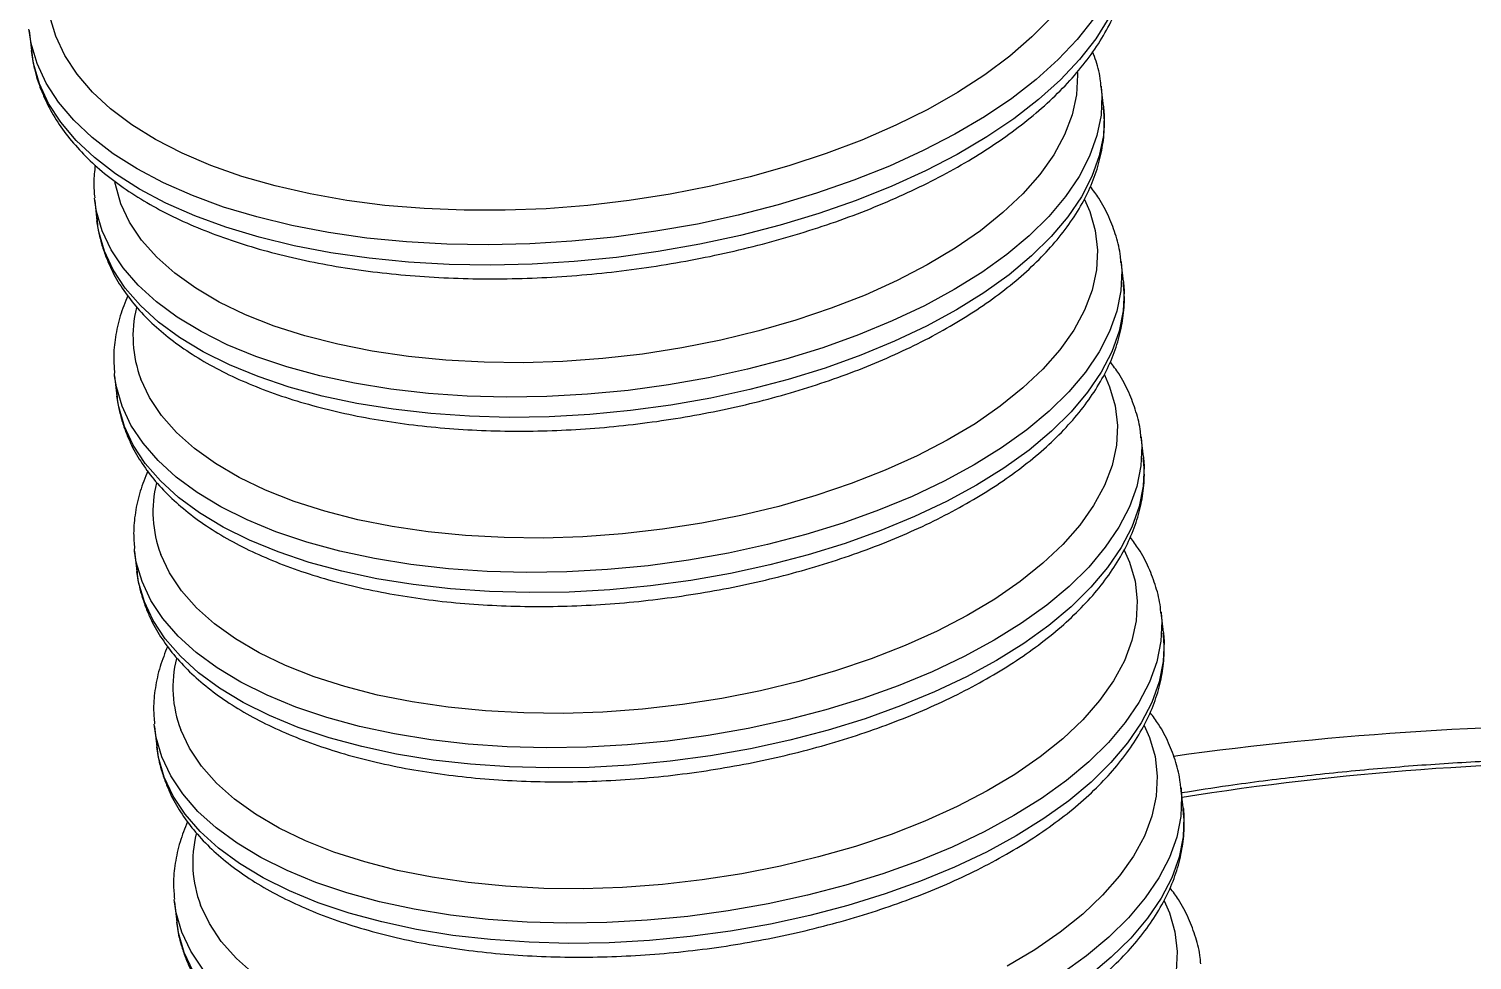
# Model space of a CAD drawing. Header units: millimetres. Extents: x 0 to 6631, y 0 to 4689.
# Drawn here: x 4373.9 to 4530.2, y 3684.1 to 3785 of the extents above; entities that cross this region are included whole.
import ezdxf

# ---------------------------------------------------------------- set-up
doc = ezdxf.new("R2010")
doc.units = ezdxf.units.MM
doc.header["$LTSCALE"] = 13
doc.layers.add('几何体', color=7, linetype='Continuous')

msp = doc.modelspace()

# ---------------------------------------------------------------- linework, layer by layer
at = {"layer": '几何体'}
for p, q in [((4373.9, 3784.83), (4373.88, 3784.98)), ((4373.9, 3784.83), (4374.15, 3782.64)), ((4490.29, 3776.61), (4490.04, 3778.8)), ((4490.04, 3778.8), (4490.05, 3778.71)), ((4490.29, 3776.61), (4490.3, 3776.52)), ((4381.01, 3766.4), (4380.99, 3766.65)), ((4381.01, 3766.4), (4381.26, 3764.21)), ((4492.45, 3757.62), (4492.2, 3759.81)), ((4492.2, 3759.81), (4492.21, 3759.72)), ((4492.45, 3757.62), (4492.46, 3757.53)), ((4383.17, 3747.41), (4383.15, 3747.66)), ((4383.17, 3747.41), (4383.42, 3745.22)), ((4494.61, 3738.63), (4494.36, 3740.82)), ((4494.36, 3740.82), (4494.37, 3740.73)), ((4494.61, 3738.63), (4494.62, 3738.54)), ((4385.33, 3728.42), (4385.31, 3728.67)), ((4385.33, 3728.42), (4385.58, 3726.23)), ((4496.77, 3719.63), (4496.52, 3721.82)), ((4496.52, 3721.82), (4496.53, 3721.74)), ((4496.77, 3719.63), (4496.78, 3719.55)), ((4387.49, 3709.43), (4387.47, 3709.68)), ((4387.49, 3709.43), (4387.74, 3707.24)), ((4498.93, 3700.64), (4498.68, 3702.83)), ((4498.68, 3702.83), (4498.69, 3702.75)), ((4498.93, 3700.64), (4498.94, 3700.56)), ((4389.65, 3690.43), (4389.63, 3690.68)), ((4389.65, 3690.43), (4389.9, 3688.24))]:
    msp.add_line(p, q, dxfattribs=at)
at = {"layer": '几何体', "flags": 128}
for points in [[(4376.81, 3784.19), (4376.17, 3786.34), (4375.89, 3788.54), (4375.96, 3790.78), (4376.39, 3793.03), (4377.16, 3795.29), (4378.28, 3797.55), (4379.73, 3799.78), (4381.51, 3801.98), (4383.62, 3804.13), (4386.02, 3806.22), (4388.72, 3808.23), (4391.69, 3810.16), (4394.92, 3811.99), (4398.38, 3813.7), (4402.05, 3815.3), (4405.92, 3816.77), (4409.95, 3818.09), (4413.14, 3819.01)], [(4489.2, 3786.1), (4487.45, 3783.86), (4485.38, 3781.67), (4483, 3779.53), (4480.34, 3777.46), (4477.4, 3775.48), (4474.2, 3773.59), (4470.76, 3771.81), (4467.1, 3770.14), (4463.24, 3768.6), (4459.21, 3767.19), (4455.03, 3765.93), (4450.71, 3764.82), (4446.3, 3763.86), (4441.81, 3763.07), (4437.28, 3762.44), (4432.71, 3761.99), (4428.16, 3761.71), (4423.63, 3761.6), (4419.16, 3761.68), (4414.77, 3761.92), (4410.5, 3762.34), (4406.35, 3762.93), (4402.37, 3763.7), (4398.57, 3764.62), (4394.97, 3765.7), (4391.6, 3766.94), (4388.47, 3768.32), (4385.61, 3769.83), (4383.02, 3771.47), (4380.73, 3773.24), (4378.75, 3775.11), (4377.09, 3777.07), (4375.77, 3779.12), (4374.77, 3781.25)], [(4490.87, 3786.18), (4489.45, 3783.91), (4487.7, 3781.67), (4485.63, 3779.48), (4483.25, 3777.34), (4480.59, 3775.27), (4477.65, 3773.29), (4474.45, 3771.4), (4471.01, 3769.62), (4467.35, 3767.95), (4463.49, 3766.41), (4459.46, 3765), (4455.27, 3763.74), (4450.96, 3762.63), (4446.55, 3761.67), (4442.06, 3760.88), (4437.52, 3760.25), (4432.96, 3759.8), (4428.41, 3759.52), (4423.88, 3759.41), (4419.41, 3759.48), (4415.02, 3759.73), (4410.75, 3760.15), (4406.6, 3760.74), (4402.62, 3761.5), (4398.82, 3762.43), (4395.22, 3763.51), (4391.85, 3764.75), (4388.72, 3766.12), (4385.85, 3767.64), (4383.27, 3769.28), (4380.98, 3771.05), (4379, 3772.91), (4377.34, 3774.88), (4376.01, 3776.93), (4375.02, 3779.06)], [(4484.64, 3786.28), (4482.54, 3784.13), (4480.14, 3782.04), (4477.44, 3780.02), (4474.47, 3778.1), (4471.24, 3776.27), (4467.78, 3774.55), (4464.11, 3772.95), (4460.24, 3771.49), (4456.21, 3770.16), (4452.03, 3768.98), (4447.74, 3767.96), (4443.35, 3767.09), (4438.91, 3766.4), (4434.42, 3765.87), (4429.93, 3765.52), (4425.46, 3765.35), (4421.04, 3765.35), (4416.69, 3765.53), (4412.44, 3765.88), (4408.32, 3766.42), (4404.35, 3767.12), (4400.55, 3767.98), (4396.96, 3769.01), (4393.59, 3770.2), (4390.47, 3771.53), (4387.6, 3773), (4385.02, 3774.6), (4382.74, 3776.32), (4380.76, 3778.15), (4379.11, 3780.08), (4377.79, 3782.1), (4376.81, 3784.19), (4376.81, 3784.19)], [(4374.77, 3781.25), (4374.13, 3783.43), (4373.9, 3784.83)], [(4375.02, 3779.06), (4374.38, 3781.24), (4374.15, 3782.64)], [(4487.46, 3780.26), (4487.47, 3780.02), (4487.36, 3777.87), (4486.89, 3775.7), (4486.07, 3773.53), (4484.9, 3771.37), (4483.39, 3769.23), (4481.56, 3767.13), (4479.4, 3765.09), (4476.95, 3763.12), (4474.21, 3761.23), (4471.2, 3759.43), (4467.95, 3757.74), (4464.47, 3756.17), (4460.8, 3754.73), (4456.95, 3753.43), (4452.95, 3752.28), (4448.83, 3751.28), (4444.62, 3750.45), (4440.35, 3749.78), (4436.04, 3749.29), (4431.72, 3748.97), (4427.43, 3748.84), (4423.19, 3748.88), (4419.03, 3749.1), (4414.99, 3749.5), (4411.08, 3750.08), (4407.34, 3750.83), (4403.79, 3751.74), (4400.45, 3752.81), (4397.35, 3754.03), (4394.51, 3755.4), (4391.95, 3756.91), (4389.68, 3758.54), (4387.73, 3760.28), (4386.09, 3762.12), (4384.8, 3764.05), (4383.85, 3766.06)], [(4490.05, 3778.71), (4490.12, 3777.82), (4490.02, 3775.64), (4489.58, 3773.43), (4488.78, 3771.21), (4487.64, 3769.01), (4486.16, 3766.83), (4484.36, 3764.68), (4482.23, 3762.59), (4479.81, 3760.56), (4477.09, 3758.61), (4474.11, 3756.75), (4470.88, 3755), (4467.41, 3753.36), (4463.74, 3751.84), (4459.89, 3750.46), (4455.88, 3749.22), (4451.74, 3748.13), (4447.49, 3747.2), (4443.16, 3746.44), (4438.79, 3745.84), (4434.39, 3745.42), (4430, 3745.18), (4425.65, 3745.11), (4421.36, 3745.22), (4417.16, 3745.51), (4413.09, 3745.98), (4409.15, 3746.62), (4405.39, 3747.42), (4401.83, 3748.39), (4398.48, 3749.52), (4395.37, 3750.79), (4392.53, 3752.21), (4389.96, 3753.76), (4387.69, 3755.43), (4385.72, 3757.22), (4384.09, 3759.1), (4382.78, 3761.07), (4381.82, 3763.12)], [(4490.3, 3776.52), (4490.36, 3775.63), (4490.27, 3773.44), (4489.83, 3771.24), (4489.03, 3769.02), (4487.89, 3766.82), (4486.41, 3764.64), (4484.61, 3762.49), (4482.48, 3760.4), (4480.06, 3758.37), (4477.34, 3756.42), (4474.36, 3754.56), (4471.12, 3752.81), (4467.66, 3751.16), (4463.99, 3749.65), (4460.14, 3748.26), (4456.13, 3747.03), (4451.99, 3745.94), (4447.74, 3745.01), (4443.41, 3744.25), (4439.04, 3743.65), (4434.64, 3743.23), (4430.25, 3742.99), (4425.9, 3742.92), (4421.61, 3743.03), (4417.41, 3743.32), (4413.34, 3743.79), (4409.4, 3744.43), (4405.64, 3745.23), (4402.08, 3746.2), (4398.73, 3747.33), (4395.62, 3748.6), (4392.78, 3750.02), (4390.21, 3751.57), (4387.94, 3753.24), (4385.97, 3755.03), (4384.33, 3756.91), (4383.03, 3758.88), (4382.07, 3760.93)], [(4383.85, 3766.06), (4383.25, 3768.13), (4383.21, 3768.35)], [(4381.82, 3763.12), (4381.2, 3765.22), (4381.01, 3766.4)], [(4488.22, 3766.52), (4488.79, 3765.22), (4489.39, 3763.15), (4489.63, 3761.03), (4489.52, 3758.88), (4489.05, 3756.71), (4488.23, 3754.54), (4487.06, 3752.37), (4485.55, 3750.24), (4483.72, 3748.14), (4481.56, 3746.1), (4479.11, 3744.12), (4476.37, 3742.23), (4473.36, 3740.44), (4470.11, 3738.75), (4466.63, 3737.18), (4462.96, 3735.74), (4459.11, 3734.44), (4455.11, 3733.28), (4450.99, 3732.29), (4446.78, 3731.45), (4442.51, 3730.79), (4438.2, 3730.3), (4433.88, 3729.98), (4429.59, 3729.85), (4425.35, 3729.89), (4421.19, 3730.11), (4417.15, 3730.51), (4413.24, 3731.09), (4409.5, 3731.83), (4405.94, 3732.75), (4402.61, 3733.82), (4399.51, 3735.04), (4396.67, 3736.41), (4394.11, 3737.92), (4391.84, 3739.54), (4389.88, 3741.29), (4388.25, 3743.13), (4386.96, 3745.06), (4386.01, 3747.07), (4386.01, 3747.07)], [(4382.07, 3760.93), (4381.45, 3763.03), (4381.26, 3764.21)], [(4492.21, 3759.72), (4492.27, 3758.83), (4492.18, 3756.64), (4491.74, 3754.43), (4490.94, 3752.22), (4489.8, 3750.02), (4488.32, 3747.83), (4486.52, 3745.69), (4484.39, 3743.6), (4481.97, 3741.57), (4479.25, 3739.62), (4476.27, 3737.76), (4473.03, 3736.01), (4469.57, 3734.36), (4465.9, 3732.85), (4462.05, 3731.46), (4458.04, 3730.22), (4453.9, 3729.14), (4449.65, 3728.21), (4445.32, 3727.45), (4440.95, 3726.85), (4436.55, 3726.43), (4432.16, 3726.19), (4427.81, 3726.12), (4423.52, 3726.23), (4419.32, 3726.52), (4415.25, 3726.99), (4411.31, 3727.62), (4407.55, 3728.43), (4403.99, 3729.4), (4400.64, 3730.53), (4397.53, 3731.8), (4394.69, 3733.22), (4392.12, 3734.77), (4389.85, 3736.44), (4387.88, 3738.23), (4386.25, 3740.11), (4384.94, 3742.08), (4383.98, 3744.13)], [(4492.46, 3757.53), (4492.52, 3756.64), (4492.43, 3754.45), (4491.99, 3752.24), (4491.19, 3750.03), (4490.05, 3747.82), (4488.57, 3745.64), (4486.77, 3743.5), (4484.64, 3741.41), (4482.22, 3739.38), (4479.5, 3737.43), (4476.52, 3735.57), (4473.28, 3733.81), (4469.82, 3732.17), (4466.15, 3730.66), (4462.3, 3729.27), (4458.29, 3728.03), (4454.15, 3726.95), (4449.9, 3726.02), (4445.57, 3725.25), (4441.2, 3724.66), (4436.8, 3724.24), (4432.41, 3724), (4428.06, 3723.93), (4423.77, 3724.04), (4419.57, 3724.33), (4415.5, 3724.8), (4411.56, 3725.43), (4407.8, 3726.24), (4404.24, 3727.21), (4400.89, 3728.34), (4397.78, 3729.61), (4394.94, 3731.03), (4392.37, 3732.58), (4390.1, 3734.25), (4388.13, 3736.03), (4386.49, 3737.92), (4385.19, 3739.89), (4384.23, 3741.93)], [(4383.98, 3744.13), (4383.36, 3746.23), (4383.17, 3747.41)], [(4490.38, 3747.53), (4490.95, 3746.23), (4491.55, 3744.16), (4491.79, 3742.04), (4491.68, 3739.89), (4491.21, 3737.72), (4490.39, 3735.54), (4489.22, 3733.38), (4487.71, 3731.24), (4485.88, 3729.15), (4483.72, 3727.11), (4481.27, 3725.13), (4478.53, 3723.24), (4475.52, 3721.45), (4472.27, 3719.76), (4468.79, 3718.19), (4465.12, 3716.75), (4461.27, 3715.45), (4457.27, 3714.29), (4453.15, 3713.3), (4448.94, 3712.46), (4444.67, 3711.8), (4440.35, 3711.31), (4436.04, 3710.99), (4431.75, 3710.85), (4427.51, 3710.9), (4423.35, 3711.12), (4419.31, 3711.52), (4415.4, 3712.09), (4411.66, 3712.84), (4408.1, 3713.75), (4404.77, 3714.83), (4401.67, 3716.05), (4398.83, 3717.42), (4396.27, 3718.92), (4394, 3720.55), (4392.04, 3722.29), (4390.41, 3724.14), (4389.12, 3726.07), (4388.17, 3728.08), (4388.17, 3728.08)], [(4384.23, 3741.93), (4383.61, 3744.04), (4383.42, 3745.22)], [(4494.37, 3740.73), (4494.43, 3739.84), (4494.34, 3737.65), (4493.9, 3735.44), (4493.1, 3733.23), (4491.96, 3731.02), (4490.48, 3728.84), (4488.68, 3726.7), (4486.55, 3724.61), (4484.13, 3722.58), (4481.41, 3720.63), (4478.43, 3718.77), (4475.19, 3717.01), (4471.73, 3715.37), (4468.06, 3713.85), (4464.21, 3712.47), (4460.2, 3711.23), (4456.06, 3710.15), (4451.81, 3709.22), (4447.48, 3708.45), (4443.11, 3707.86), (4438.71, 3707.44), (4434.32, 3707.19), (4429.97, 3707.13), (4425.68, 3707.24), (4421.48, 3707.53), (4417.41, 3707.99), (4413.47, 3708.63), (4409.71, 3709.44), (4406.15, 3710.41), (4402.8, 3711.53), (4399.69, 3712.81), (4396.85, 3714.23), (4394.28, 3715.78), (4392.01, 3717.45), (4390.04, 3719.23), (4388.4, 3721.12), (4387.1, 3723.09), (4386.14, 3725.13)], [(4494.62, 3738.54), (4494.68, 3737.65), (4494.59, 3735.46), (4494.15, 3733.25), (4493.35, 3731.04), (4492.21, 3728.83), (4490.73, 3726.65), (4488.93, 3724.51), (4486.8, 3722.41), (4484.37, 3720.39), (4481.66, 3718.44), (4478.68, 3716.58), (4475.44, 3714.82), (4471.98, 3713.18), (4468.31, 3711.66), (4464.46, 3710.28), (4460.45, 3709.04), (4456.3, 3707.95), (4452.06, 3707.03), (4447.73, 3706.26), (4443.36, 3705.67), (4438.96, 3705.25), (4434.57, 3705), (4430.22, 3704.94), (4425.93, 3705.05), (4421.73, 3705.34), (4417.66, 3705.8), (4413.72, 3706.44), (4409.96, 3707.25), (4406.4, 3708.22), (4403.05, 3709.34), (4399.94, 3710.62), (4397.09, 3712.04), (4394.53, 3713.59), (4392.25, 3715.26), (4390.29, 3717.04), (4388.65, 3718.93), (4387.35, 3720.9), (4386.39, 3722.94)], [(4386.14, 3725.13), (4385.52, 3727.24), (4385.33, 3728.42)], [(4492.54, 3728.53), (4493.11, 3727.23), (4493.71, 3725.16), (4493.95, 3723.05), (4493.84, 3720.89), (4493.37, 3718.73), (4492.55, 3716.55), (4491.38, 3714.39), (4489.87, 3712.25), (4488.04, 3710.16), (4485.88, 3708.11), (4483.43, 3706.14), (4480.69, 3704.25), (4477.68, 3702.45), (4474.43, 3700.76), (4470.95, 3699.19), (4467.28, 3697.75), (4463.43, 3696.45), (4459.43, 3695.3), (4455.31, 3694.3), (4451.1, 3693.47), (4446.83, 3692.81), (4442.51, 3692.31), (4438.2, 3692), (4433.91, 3691.86), (4429.67, 3691.9), (4425.51, 3692.13), (4421.47, 3692.53), (4417.56, 3693.1), (4413.82, 3693.85), (4410.26, 3694.76), (4406.93, 3695.83), (4403.83, 3697.06), (4400.99, 3698.43), (4398.43, 3699.93), (4396.16, 3701.56), (4394.2, 3703.3), (4392.57, 3705.14), (4391.28, 3707.08), (4390.33, 3709.08), (4390.33, 3709.08)], [(4386.39, 3722.94), (4385.77, 3725.05), (4385.58, 3726.23)], [(4496.53, 3721.74), (4496.59, 3720.85), (4496.5, 3718.66), (4496.06, 3716.45), (4495.26, 3714.24), (4494.12, 3712.03), (4492.64, 3709.85), (4490.84, 3707.71), (4488.71, 3705.61), (4486.29, 3703.59), (4483.57, 3701.64), (4480.59, 3699.78), (4477.35, 3698.02), (4473.89, 3696.38), (4470.22, 3694.86), (4466.37, 3693.48), (4462.36, 3692.24), (4458.22, 3691.15), (4453.97, 3690.22), (4449.64, 3689.46), (4445.27, 3688.87), (4440.87, 3688.45), (4436.48, 3688.2), (4432.13, 3688.14), (4427.84, 3688.25), (4423.64, 3688.54), (4419.57, 3689), (4415.63, 3689.64), (4411.87, 3690.45), (4408.31, 3691.42), (4404.96, 3692.54), (4401.85, 3693.82), (4399.01, 3695.24), (4396.44, 3696.79), (4394.17, 3698.46), (4392.2, 3700.24), (4390.56, 3702.13), (4389.26, 3704.1), (4388.3, 3706.14)], [(4496.78, 3719.55), (4496.84, 3718.66), (4496.75, 3716.47), (4496.31, 3714.26), (4495.51, 3712.05), (4494.37, 3709.84), (4492.89, 3707.66), (4491.09, 3705.52), (4488.96, 3703.42), (4486.53, 3701.39), (4483.82, 3699.45), (4480.84, 3697.59), (4477.6, 3695.83), (4474.14, 3694.19), (4470.47, 3692.67), (4466.62, 3691.29), (4462.61, 3690.05), (4458.46, 3688.96), (4454.22, 3688.03), (4449.89, 3687.27), (4445.52, 3686.68), (4441.12, 3686.26), (4436.73, 3686.01), (4432.38, 3685.94), (4428.09, 3686.06), (4423.89, 3686.35), (4419.81, 3686.81), (4415.88, 3687.45), (4412.12, 3688.26), (4408.56, 3689.22), (4405.21, 3690.35), (4402.1, 3691.63), (4399.25, 3693.05), (4396.69, 3694.6), (4394.41, 3696.27), (4392.45, 3698.05), (4390.81, 3699.93), (4389.51, 3701.9), (4388.54, 3703.95)], [(4388.3, 3706.14), (4387.68, 3708.25), (4387.49, 3709.43)], [(4494.7, 3709.54), (4495.27, 3708.24), (4495.87, 3706.17), (4496.11, 3704.05), (4496, 3701.9), (4495.53, 3699.73), (4494.71, 3697.56), (4493.54, 3695.4), (4492.03, 3693.26), (4490.19, 3691.16), (4488.04, 3689.12), (4485.59, 3687.15), (4482.85, 3685.26), (4479.84, 3683.46)], [(4388.54, 3703.95), (4387.93, 3706.06), (4387.74, 3707.24)], [(4498.69, 3702.75), (4498.75, 3701.86), (4498.66, 3699.67), (4498.22, 3697.46), (4497.42, 3695.24), (4496.28, 3693.04), (4494.8, 3690.86), (4493, 3688.71), (4490.87, 3686.62), (4488.44, 3684.59), (4485.73, 3682.64)], [(4498.94, 3700.56), (4499, 3699.66), (4498.91, 3697.48), (4498.47, 3695.27), (4497.67, 3693.05), (4496.53, 3690.85), (4495.05, 3688.67), (4493.24, 3686.52), (4491.12, 3684.43), (4488.69, 3682.4)], [(4390.46, 3687.15), (4389.84, 3689.26), (4389.65, 3690.43)], [(4398.32, 3682.57), (4396.36, 3684.31), (4394.73, 3686.15), (4393.44, 3688.08), (4392.49, 3690.09), (4392.49, 3690.09)], [(4496.86, 3690.55), (4497.43, 3689.25), (4498.03, 3687.18), (4498.27, 3685.06), (4498.16, 3682.91)], [(4390.7, 3684.96), (4390.09, 3687.07), (4389.9, 3688.24)], [(4392.72, 3683.13), (4391.42, 3685.1), (4390.46, 3687.15)], [(4391.67, 3682.91), (4390.7, 3684.96)]]:
    msp.add_lwpolyline(points, dxfattribs=at)
at = {"layer": '几何体'}
for centre, radius, start, end in [((4398.16, 3751.69), 13, 166.1418, 200.82), ((4400.32, 3732.7), 13, 166.1418, 200.82), ((4402.48, 3713.7), 13, 166.1418, 200.82), ((4547.93, 3344.33), 365.31, 89.4281, 97.875), ((4547.9, 3391.22), 314.39, 89.4938, 98.9849), ((4404.63, 3694.71), 13, 166.1418, 200.82)]:
    msp.add_arc(centre, radius, start, end, dxfattribs=at)
for points, knots in [([(4375.16, 3778.51), (4375.33, 3778.09), (4375.79, 3776.95), (4376.8, 3775.13), (4378.25, 3773.1), (4380.01, 3771.16), (4382.05, 3769.31), (4384.38, 3767.58), (4386.97, 3765.96), (4389.82, 3764.47), (4392.9, 3763.13), (4396.2, 3761.93), (4399.69, 3760.88), (4403.35, 3759.98), (4407.16, 3759.25), (4411.11, 3758.67), (4415.18, 3758.25), (4419.33, 3757.99), (4423.56, 3757.89), (4427.84, 3757.96), (4432.16, 3758.19), (4436.47, 3758.57), (4440.78, 3759.12), (4445.04, 3759.82), (4449.25, 3760.67), (4453.37, 3761.67), (4457.4, 3762.81), (4461.3, 3764.09), (4465.06, 3765.5), (4468.66, 3767.04), (4472.08, 3768.7), (4475.31, 3770.47), (4478.32, 3772.35), (4481.1, 3774.33), (4483.63, 3776.4), (4485.9, 3778.55), (4487.89, 3780.79), (4489.59, 3783.09), (4490.97, 3785.43), (4492.03, 3787.81), (4492.77, 3790.2), (4493.15, 3792.58), (4493.25, 3794.63), (4493.09, 3795.86), (4493.03, 3796.32)], [0, 0, 0, 0, 0.013207, 0.036308, 0.059636, 0.083325, 0.107358, 0.131669, 0.156166, 0.180765, 0.205403, 0.230028, 0.254622, 0.279177, 0.303692, 0.328169, 0.352613, 0.377029, 0.401422, 0.425797, 0.450161, 0.474517, 0.498872, 0.523228, 0.54759, 0.571964, 0.596354, 0.620766, 0.645205, 0.669678, 0.69419, 0.718747, 0.743353, 0.76801, 0.792713, 0.817448, 0.842176, 0.866832, 0.891331, 0.915569, 0.939457, 0.962952, 0.986088, 1, 1, 1, 1]), ([(4374.18, 3782.72), (4374.22, 3782.31), (4374.33, 3781.14), (4374.71, 3779.74), (4375.06, 3778.76), (4375.16, 3778.51)], [0, 0, 0, 0, 0.284758, 0.81682, 1, 1, 1, 1]), ([(4490.02, 3778.7), (4490, 3778.91), (4489.94, 3779.87), (4489.64, 3781.16), (4489.24, 3782.18), (4489.11, 3782.52)], [0, 0, 0, 0, 0.1674041, 0.731151, 1, 1, 1, 1]), ([(4382.2, 3760.38), (4382.36, 3759.98), (4382.81, 3758.87), (4383.8, 3757.12), (4385.22, 3755.18), (4386.94, 3753.32), (4388.95, 3751.57), (4391.24, 3749.92), (4393.8, 3748.4), (4396.6, 3747.01), (4399.63, 3745.77), (4402.87, 3744.68), (4406.29, 3743.73), (4409.88, 3742.95), (4413.6, 3742.32), (4417.45, 3741.86), (4421.4, 3741.55), (4425.44, 3741.41), (4429.52, 3741.43), (4433.64, 3741.61), (4437.78, 3741.96), (4441.9, 3742.46), (4445.99, 3743.12), (4450.02, 3743.92), (4453.97, 3744.88), (4457.82, 3745.98), (4461.54, 3747.22), (4465.12, 3748.59), (4468.54, 3750.09), (4471.78, 3751.7), (4474.81, 3753.43), (4477.63, 3755.26), (4480.21, 3757.2), (4482.54, 3759.23), (4484.61, 3761.34), (4486.38, 3763.52), (4487.85, 3765.77), (4488.99, 3768.05), (4489.81, 3770.36), (4490.28, 3772.66), (4490.45, 3774.71), (4490.32, 3775.98), (4490.27, 3776.51)], [0, 0, 0, 0, 0.01389, 0.038005, 0.062383, 0.087183, 0.112382, 0.137896, 0.163616, 0.189441, 0.215296, 0.241127, 0.266916, 0.292659, 0.318354, 0.344007, 0.369625, 0.395212, 0.420777, 0.446326, 0.471864, 0.4974, 0.522937, 0.548481, 0.574038, 0.599614, 0.625217, 0.650854, 0.676532, 0.702259, 0.728041, 0.753883, 0.779784, 0.805737, 0.831715, 0.857648, 0.883445, 0.908986, 0.93415, 0.958859, 0.983127, 1, 1, 1, 1]), ([(4381.07, 3770.25), (4381, 3769.61), (4380.85, 3768.42), (4380.96, 3767.24), (4381.01, 3766.7)], [0, 0, 0, 0, 0.539831, 1, 1, 1, 1]), ([(4492.18, 3759.7), (4492.16, 3759.92), (4492.1, 3760.88), (4491.68, 3762.54), (4490.9, 3764.64), (4489.96, 3766.44), (4489.18, 3767.5), (4488.87, 3767.92)], [0, 0, 0, 0, 0.074757, 0.326505, 0.578348, 0.832227, 1, 1, 1, 1]), ([(4381.26, 3764.51), (4381.27, 3764.31), (4381.32, 3763.37), (4381.64, 3761.99), (4382.04, 3760.83), (4382.2, 3760.38)], [0, 0, 0, 0, 0.140828, 0.664209, 1, 1, 1, 1]), ([(4384.36, 3741.39), (4384.52, 3740.98), (4384.97, 3739.88), (4385.96, 3738.13), (4387.38, 3736.18), (4389.1, 3734.33), (4391.11, 3732.57), (4393.4, 3730.93), (4395.96, 3729.41), (4398.76, 3728.02), (4401.79, 3726.78), (4405.03, 3725.68), (4408.45, 3724.74), (4412.04, 3723.96), (4415.76, 3723.33), (4419.61, 3722.86), (4423.56, 3722.56), (4427.6, 3722.42), (4431.68, 3722.44), (4435.8, 3722.62), (4439.94, 3722.96), (4444.06, 3723.47), (4448.15, 3724.12), (4452.18, 3724.93), (4456.13, 3725.89), (4459.98, 3726.99), (4463.7, 3728.23), (4467.28, 3729.6), (4470.7, 3731.09), (4473.94, 3732.71), (4476.97, 3734.44), (4479.79, 3736.27), (4482.37, 3738.21), (4484.7, 3740.23), (4486.76, 3742.35), (4488.54, 3744.53), (4490, 3746.77), (4491.15, 3749.06), (4491.97, 3751.36), (4492.44, 3753.66), (4492.61, 3755.72), (4492.48, 3756.99), (4492.43, 3757.51)], [0, 0, 0, 0, 0.0138895, 0.0380054, 0.0623832, 0.0871829, 0.1123819, 0.1378959, 0.1636158, 0.1894414, 0.2152958, 0.2411268, 0.2669164, 0.2926586, 0.3183541, 0.3440075, 0.3696247, 0.3952123, 0.4207772, 0.4463258, 0.4718645, 0.4973995, 0.5229367, 0.5484806, 0.5740376, 0.5996141, 0.6252172, 0.650854, 0.676532, 0.7022587, 0.7280406, 0.7538825, 0.7797843, 0.8057374, 0.8317146, 0.8576478, 0.8834451, 0.9089863, 0.9341497, 0.9588592, 0.9831271, 1, 1, 1, 1]), ([(4384.6, 3756.11), (4384.3, 3755.38), (4383.71, 3753.9), (4383.22, 3751.63), (4383.01, 3749.54), (4383.13, 3748.25), (4383.17, 3747.71)], [0, 0, 0, 0, 0.265686, 0.538545, 0.806465, 1, 1, 1, 1]), ([(4494.34, 3740.71), (4494.32, 3740.93), (4494.26, 3741.89), (4493.84, 3743.54), (4493.06, 3745.65), (4492.12, 3747.45), (4491.34, 3748.5), (4491.03, 3748.92)], [0, 0, 0, 0, 0.0747566, 0.3265054, 0.5783478, 0.8322269, 1, 1, 1, 1]), ([(4383.42, 3745.51), (4383.43, 3745.32), (4383.48, 3744.38), (4383.8, 3743), (4384.2, 3741.84), (4384.36, 3741.39)], [0, 0, 0, 0, 0.140828, 0.664209, 1, 1, 1, 1]), ([(4386.52, 3722.4), (4386.68, 3721.99), (4387.13, 3720.88), (4388.12, 3719.14), (4389.54, 3717.19), (4391.26, 3715.34), (4393.27, 3713.58), (4395.56, 3711.94), (4398.12, 3710.42), (4400.92, 3709.03), (4403.95, 3707.79), (4407.19, 3706.69), (4410.61, 3705.75), (4414.19, 3704.96), (4417.92, 3704.34), (4421.77, 3703.87), (4425.72, 3703.57), (4429.75, 3703.43), (4433.84, 3703.45), (4437.96, 3703.63), (4442.1, 3703.97), (4446.22, 3704.47), (4450.31, 3705.13), (4454.34, 3705.94), (4458.29, 3706.9), (4462.14, 3708), (4465.86, 3709.24), (4469.44, 3710.61), (4472.86, 3712.1), (4476.1, 3713.72), (4479.13, 3715.45), (4481.95, 3717.28), (4484.53, 3719.22), (4486.86, 3721.24), (4488.92, 3723.35), (4490.7, 3725.54), (4492.16, 3727.78), (4493.31, 3730.07), (4494.13, 3732.37), (4494.6, 3734.67), (4494.77, 3736.73), (4494.64, 3738), (4494.59, 3738.52)], [0, 0, 0, 0, 0.01389, 0.038005, 0.062383, 0.087183, 0.112382, 0.137896, 0.163616, 0.189441, 0.215296, 0.241127, 0.266916, 0.292659, 0.318354, 0.344007, 0.369625, 0.395212, 0.420777, 0.446326, 0.471864, 0.4974, 0.522937, 0.548481, 0.574038, 0.599614, 0.625217, 0.650854, 0.676532, 0.702259, 0.728041, 0.753883, 0.779784, 0.805737, 0.831715, 0.857648, 0.883445, 0.908986, 0.93415, 0.958859, 0.983127, 1, 1, 1, 1]), ([(4386.76, 3737.12), (4386.46, 3736.39), (4385.87, 3734.9), (4385.38, 3732.63), (4385.17, 3730.55), (4385.29, 3729.26), (4385.33, 3728.71)], [0, 0, 0, 0, 0.265686, 0.538545, 0.806465, 1, 1, 1, 1]), ([(4496.5, 3721.72), (4496.48, 3721.94), (4496.42, 3722.89), (4496, 3724.55), (4495.22, 3726.66), (4494.28, 3728.46), (4493.5, 3729.51), (4493.19, 3729.93)], [0, 0, 0, 0, 0.0747566, 0.3265054, 0.5783478, 0.8322269, 1, 1, 1, 1]), ([(4385.58, 3726.52), (4385.59, 3726.32), (4385.64, 3725.39), (4385.96, 3724), (4386.36, 3722.85), (4386.52, 3722.4)], [0, 0, 0, 0, 0.140828, 0.664209, 1, 1, 1, 1]), ([(4388.68, 3703.4), (4388.84, 3703), (4389.29, 3701.89), (4390.28, 3700.15), (4391.7, 3698.2), (4393.42, 3696.35), (4395.43, 3694.59), (4397.72, 3692.95), (4400.28, 3691.43), (4403.08, 3690.04), (4406.11, 3688.79), (4409.35, 3687.7), (4412.77, 3686.76), (4416.35, 3685.97), (4420.08, 3685.35), (4423.93, 3684.88), (4427.88, 3684.58), (4431.91, 3684.43), (4436, 3684.46), (4440.12, 3684.64), (4444.26, 3684.98), (4448.38, 3685.48), (4452.47, 3686.14), (4456.5, 3686.95), (4460.45, 3687.91), (4464.3, 3689.01), (4468.02, 3690.24), (4471.6, 3691.61), (4475.02, 3693.11), (4478.26, 3694.72), (4481.29, 3696.45), (4484.11, 3698.29), (4486.69, 3700.22), (4489.02, 3702.25), (4491.08, 3704.36), (4492.86, 3706.55), (4494.32, 3708.79), (4495.47, 3711.08), (4496.29, 3713.38), (4496.76, 3715.68), (4496.93, 3717.74), (4496.8, 3719.01), (4496.75, 3719.53)], [0, 0, 0, 0, 0.01389, 0.038005, 0.062383, 0.087183, 0.112382, 0.137896, 0.163616, 0.189441, 0.215296, 0.241127, 0.266916, 0.292659, 0.318354, 0.344007, 0.369625, 0.395212, 0.420777, 0.446326, 0.471864, 0.4974, 0.522937, 0.548481, 0.574038, 0.599614, 0.625217, 0.650854, 0.676532, 0.702259, 0.728041, 0.753883, 0.779784, 0.805737, 0.831715, 0.857648, 0.883445, 0.908986, 0.93415, 0.958859, 0.983127, 1, 1, 1, 1]), ([(4388.92, 3718.13), (4388.62, 3717.4), (4388.03, 3715.91), (4387.54, 3713.64), (4387.33, 3711.56), (4387.45, 3710.27), (4387.49, 3709.72)], [0, 0, 0, 0, 0.265686, 0.538545, 0.806465, 1, 1, 1, 1]), ([(4498.66, 3702.73), (4498.64, 3702.95), (4498.58, 3703.9), (4498.16, 3705.56), (4497.38, 3707.66), (4496.44, 3709.47), (4495.66, 3710.52), (4495.35, 3710.94)], [0, 0, 0, 0, 0.074757, 0.326505, 0.578348, 0.832227, 1, 1, 1, 1]), ([(4387.74, 3707.53), (4387.75, 3707.33), (4387.8, 3706.4), (4388.12, 3705.01), (4388.52, 3703.86), (4388.68, 3703.4)], [0, 0, 0, 0, 0.1408284, 0.6642092, 1, 1, 1, 1]), ([(4550.74, 3706.05), (4550.45, 3706.06), (4547.59, 3706.11), (4542.13, 3706.04), (4534.4, 3705.82), (4526.69, 3705.39), (4519.01, 3704.79), (4511.38, 3704), (4504.62, 3703.16), (4500.44, 3702.5), (4498.75, 3702.23)], [0, 0, 0, 0, 0.016507, 0.163776, 0.311048, 0.458326, 0.605615, 0.752919, 0.900242, 1, 1, 1, 1]), ([(4390.84, 3684.41), (4391, 3684.01), (4391.45, 3682.9), (4392.44, 3681.15), (4393.86, 3679.21), (4395.58, 3677.35), (4397.59, 3675.6), (4399.88, 3673.95), (4402.44, 3672.43), (4405.24, 3671.05), (4408.27, 3669.8), (4411.51, 3668.71), (4414.93, 3667.77), (4418.51, 3666.98), (4422.24, 3666.35), (4426.09, 3665.89), (4430.04, 3665.58), (4434.07, 3665.44), (4438.16, 3665.46), (4442.28, 3665.65), (4446.42, 3665.99), (4450.54, 3666.49), (4454.63, 3667.15), (4458.66, 3667.96), (4462.61, 3668.91), (4466.46, 3670.01), (4470.18, 3671.25), (4473.76, 3672.62), (4477.18, 3674.12), (4480.42, 3675.73), (4483.45, 3677.46), (4486.27, 3679.3), (4488.85, 3681.23), (4491.18, 3683.26), (4493.24, 3685.37), (4495.02, 3687.55), (4496.48, 3689.8), (4497.63, 3692.08), (4498.45, 3694.39), (4498.92, 3696.69), (4499.09, 3698.75), (4498.96, 3700.02), (4498.91, 3700.54)], [0, 0, 0, 0, 0.01389, 0.038005, 0.062383, 0.087183, 0.112382, 0.137896, 0.163616, 0.189441, 0.215296, 0.241127, 0.266916, 0.292659, 0.318354, 0.344007, 0.369625, 0.395212, 0.420777, 0.446326, 0.471864, 0.4974, 0.522937, 0.548481, 0.574038, 0.599614, 0.625217, 0.650854, 0.676532, 0.702259, 0.728041, 0.753883, 0.779784, 0.805737, 0.831715, 0.857648, 0.883445, 0.908986, 0.93415, 0.958859, 0.983127, 1, 1, 1, 1]), ([(4391.07, 3699.13), (4390.78, 3698.4), (4390.19, 3696.92), (4389.7, 3694.65), (4389.49, 3692.57), (4389.61, 3691.27), (4389.65, 3690.73)], [0, 0, 0, 0, 0.2656858, 0.5385448, 0.8064651, 1, 1, 1, 1]), ([(4500.82, 3683.74), (4500.8, 3683.95), (4500.74, 3684.91), (4500.32, 3686.57), (4499.54, 3688.67), (4498.6, 3690.48), (4497.82, 3691.53), (4497.51, 3691.95)], [0, 0, 0, 0, 0.0747566, 0.3265054, 0.5783478, 0.8322269, 1, 1, 1, 1]), ([(4389.9, 3688.54), (4389.91, 3688.34), (4389.96, 3687.4), (4390.28, 3686.02), (4390.68, 3684.86), (4390.84, 3684.41)], [0, 0, 0, 0, 0.140828, 0.664209, 1, 1, 1, 1])]:
    msp.add_open_spline(points, degree=3, knots=knots, dxfattribs=at)

doc.saveas('drawing.dxf')
